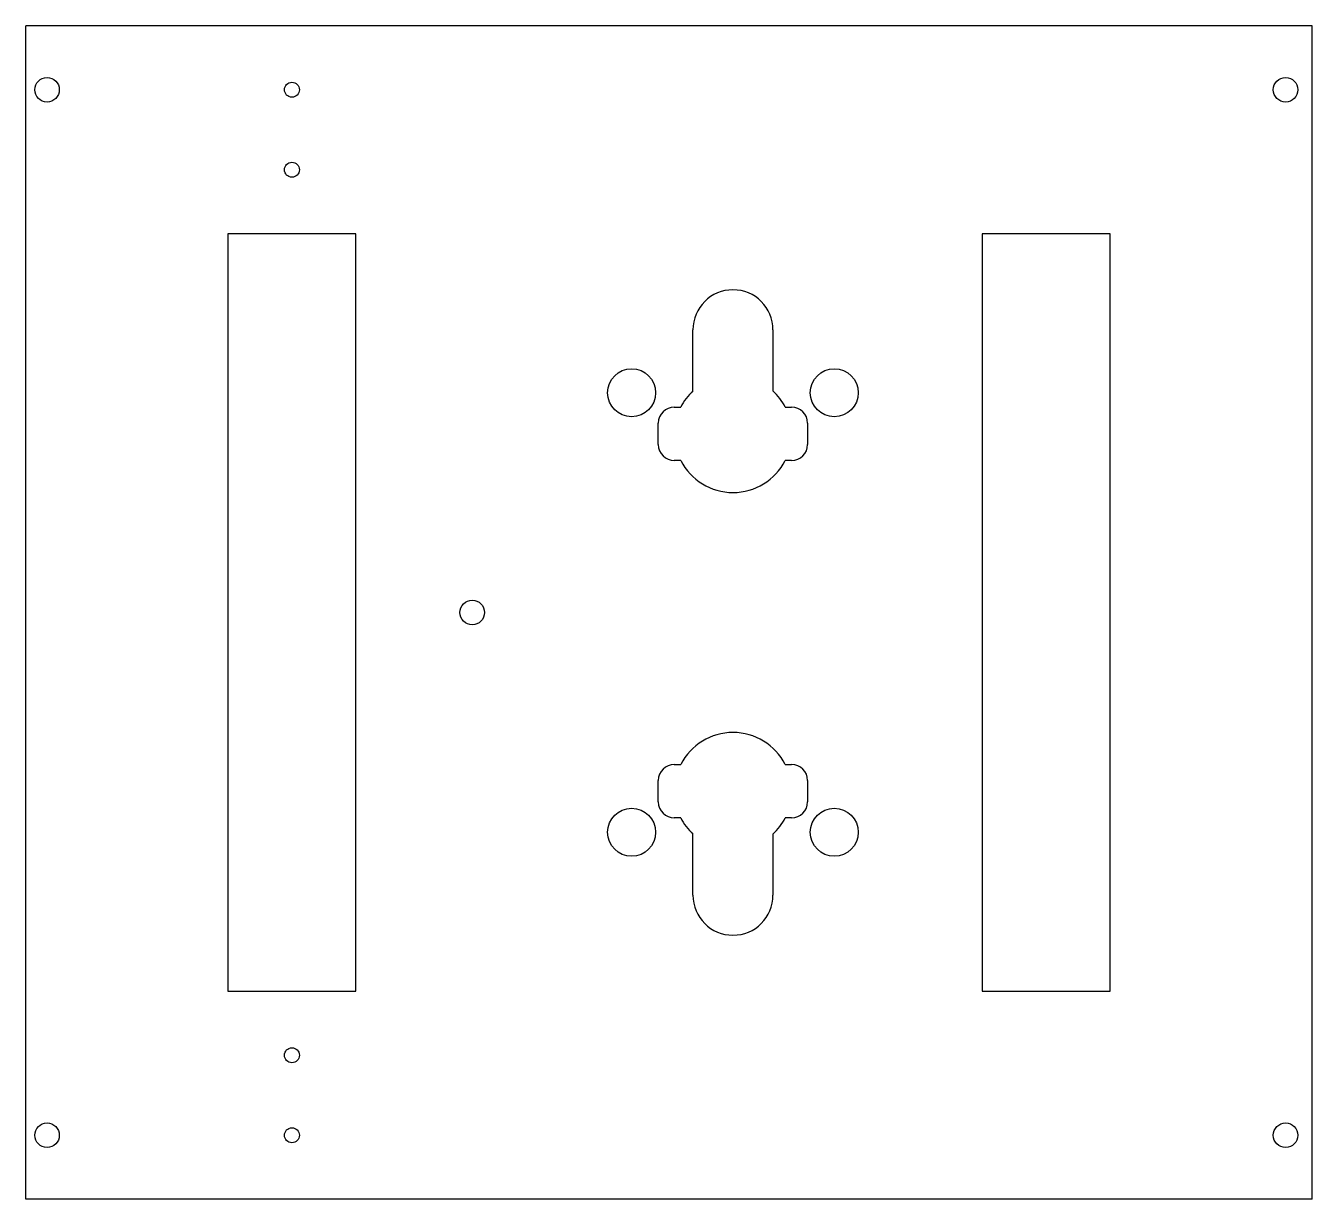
# Model space of a CAD drawing. Header units: millimetres. Extents: x 0 to 241, y 0 to 220.
import ezdxf

# ---------------------------------------------------------------- set-up
doc = ezdxf.new("R2010")
doc.units = ezdxf.units.MM

msp = doc.modelspace()

# ---------------------------------------------------------------- linework, layer by layer
at = {"color": 7, "linetype": 'Continuous', "lineweight": 25}
for p, q in [((0, 0), (0, 220)), ((241.24, 220), (0, 220)), ((241.24, 0), (241.24, 220)), ((61.91, 181), (37.91, 181)), ((37.91, 181), (37.91, 39)), ((61.91, 39), (61.91, 181)), ((203.33, 181), (179.33, 181)), ((179.33, 181), (179.33, 39)), ((203.33, 39), (203.33, 181)), ((125.12, 151.53), (125.12, 162.99)), ((140.12, 162.99), (140.12, 151.53)), ((121.62, 148.49), (122.82, 148.49)), ((142.42, 148.49), (143.62, 148.49)), ((118.62, 141.49), (118.62, 145.49)), ((146.62, 145.49), (146.62, 141.49)), ((122.82, 138.49), (121.62, 138.49)), ((143.62, 138.49), (142.42, 138.49)), ((121.62, 81.51), (122.82, 81.51)), ((142.42, 81.51), (143.62, 81.51)), ((118.62, 74.51), (118.62, 78.51)), ((146.62, 78.51), (146.62, 74.51)), ((122.82, 71.51), (121.62, 71.51)), ((143.62, 71.51), (142.42, 71.51)), ((125.12, 57.01), (125.12, 68.47)), ((140.12, 68.47), (140.12, 57.01)), ((37.91, 39), (61.91, 39)), ((179.33, 39), (203.33, 39)), ((241.24, 0), (0, 0))]:
    msp.add_line(p, q, dxfattribs=at)
for centre, radius in [((4, 208), 2.3), ((236.24, 208), 2.3), ((49.91, 208), 1.4), ((49.91, 193), 1.4), ((113.62, 151.2), 4.5), ((151.62, 151.2), 4.5), ((83.72, 110), 2.3), ((113.62, 68.8), 4.5), ((151.62, 68.8), 4.5), ((49.91, 27), 1.4), ((4, 12), 2.3), ((49.91, 12), 1.4), ((236.24, 12), 2.3)]:
    msp.add_circle(centre, radius, dxfattribs=at)
for centre, radius, start, end in [((132.62, 162.99), 7.5, 0, 180), ((132.62, 143.49), 11, 132.9859, 152.9643), ((132.62, 143.49), 11, 27.0357, 47.0141), ((121.62, 145.49), 3, 90, -180), ((143.62, 145.49), 3, 0, 90), ((121.62, 141.49), 3, 180, -90), ((143.62, 141.49), 3, -90, 0), ((132.62, 143.49), 11, -152.9643, -27.0357), ((132.62, 76.51), 11, 27.0357, 152.9643), ((121.62, 78.51), 3, 90, 180), ((143.62, 78.51), 3, 0, 90), ((121.62, 74.51), 3, 180, -90), ((143.62, 74.51), 3, -90, 0), ((132.62, 76.51), 11, -152.9643, -132.9859), ((132.62, 76.51), 11, -47.0141, -27.0357), ((132.62, 57.01), 7.5, 180, 0)]:
    msp.add_arc(centre, radius, start, end, dxfattribs=at)

doc.saveas('drawing.dxf')
